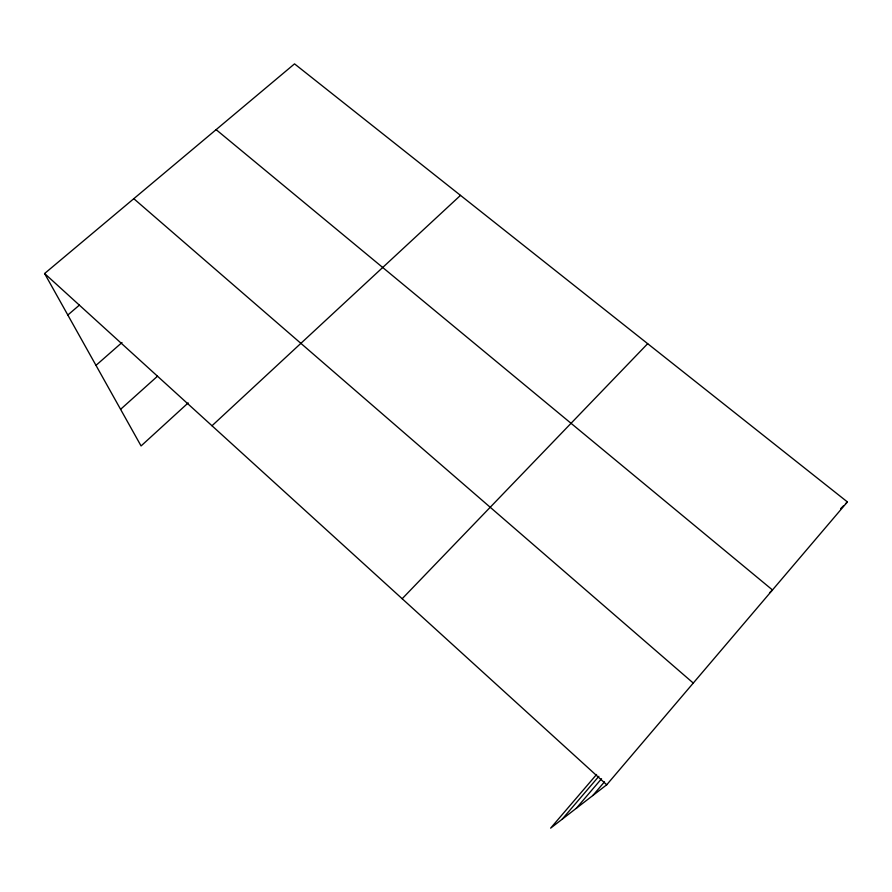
<?xml version="1.0" encoding="UTF-8"?>
<svg xmlns="http://www.w3.org/2000/svg" width="892" height="892" viewBox="0 0 892 892"><rect width="100%" height="100%" fill="white"/><g stroke="black" fill="none" stroke-linecap="round" stroke-linejoin="round"><path stroke-width="1.34" d="M592.812 795.541L604.486 781.838M596.592 774.479L550.643 828.133L606.738 784.77L847.4 501.928L294.527 63.867L44.6 273.521L141.07 445.944L188.179 402.905M562.172 819.224L598.855 776.33M576.288 808.308L601.543 778.738M402.18 598.722L647.681 343.676M840.654 508.652L843.542 505.764M845.471 503.846L847.4 501.928M769.54 592.79L772.483 589.969L216.109 129.641M211.995 425.763L460.495 195.37M120.587 409.328L157.471 376.223M95.99 365.363L121.992 342.528M67.825 315.021L79.399 305.109M133.8 198.693L693.274 683.071M44.6 273.521L606.738 784.77"/></g></svg>
